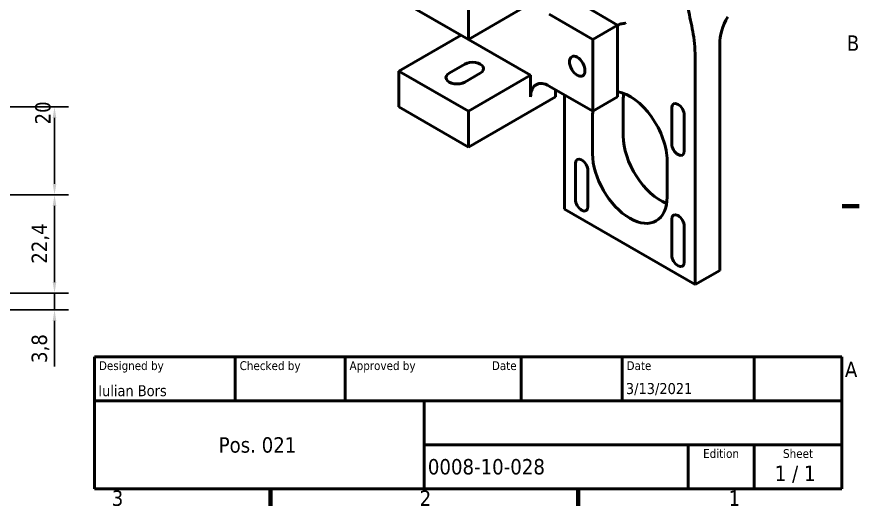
# Model space of a CAD drawing. Header units: millimetres. Extents: x 0 to 420, y 0 to 297.
# Drawn here: x 222.3 to 413.9, y 6 to 117.4 of the extents above; entities that cross this region are included whole.
import ezdxf
from ezdxf.enums import TextEntityAlignment as Align

# ---------------------------------------------------------------- set-up
doc = ezdxf.new("R2010")
doc.units = ezdxf.units.MM
for name, color, linetype, lineweight in [('Border (ISO)', 7, 'Continuous', 70), ('Dimension (ISO)', 7, 'Continuous', 25), ('Title (ISO)', 7, 'Continuous', 50), ('Visible (ISO)', 7, 'Continuous', 50)]:
    doc.layers.add(name, color=color, linetype=linetype, lineweight=lineweight)
doc.styles.add('Note Text (ISO)', font='tahoma.ttf')
doc.styles.add('Text Style39', font='tahoma.ttf')
doc.styles.add('Text Style41', font='tahoma.ttf')
doc.dimstyles.new('Default - Method 1b (ISO)', dxfattribs={"dimtxt": 3.5, "dimasz": 2.5, "dimexe": 3.175, "dimexo": 0, "dimgap": 0.762, "dimtad": 1, "dimtoh": 1, "dimrnd": 1e-08, "dimtxsty": 'Note Text (ISO)', "dimcen": 0.09, "dimdle": 10, "dimclrd": 256, "dimclre": 256, "dimclrt": 256, "dimazin": 2, "dimtfac": 1, "dimtmove": 0, "dimatfit": 3, "dimfxl": 0, "dimtolj": 1, "dimlwd": -1, "dimlwe": -1, "dimarcsym": 0})

# ---------------------------------------------------------------- blocks, each defined once
blk = doc.blocks.new('Borders Default Border')
at = {"layer": 'Border (ISO)'}
for p, q in [((410, 74.25), (413.9, 74.25)), ((280, 10), (280, 6.1)), ((350, 10), (350, 6.1))]:
    blk.add_line(p, q, dxfattribs=at)
at = {"layer": 'Border (ISO)', "char_height": 3.5, "attachment_point": 7, "style": 'Note Text (ISO)'}
for s, insert in [('B', (411.08, 109.63)), ('A', (410.66, 35.38)), ('3', (243.91, 6.03)), ('2', (313.94, 6.1)), ('1', (384.21, 6.1))]:
    blk.add_mtext(s, dxfattribs=dict(at, insert=insert))
blk = doc.blocks.new('*D29')
at = {"layer": 'Defpoints', "color": 0}
for p in [(202.9, 76.86), (230.9, 76.86), (202.9, 54.5)]:
    blk.add_point(p, dxfattribs=at)
at = {"layer": 'Dimension (ISO)'}
for p, q in [((202.9, 76.86), (234.07, 76.86)), ((230.9, 57), (230.9, 74.36)), ((202.9, 54.5), (234.07, 54.5))]:
    blk.add_line(p, q, dxfattribs=at)
for points in [[(230.48, 74.36), (231.31, 74.36), (230.9, 76.86)], [(230.48, 57), (231.31, 57), (230.9, 54.5)]]:
    blk.add_solid(points, dxfattribs=at)
at = {"layer": 'Dimension (ISO)', "insert": (225.69, 61.19), "char_height": 3.5, "attachment_point": 1, "rotation": 90, "style": 'Note Text (ISO)'}
blk.add_mtext('\\A1;22,4', dxfattribs=at)
blk = doc.blocks.new('*D30')
at = {"layer": 'Defpoints', "color": 0}
for p in [(202.9, 54.5), (182.9, 50.68), (230.9, 50.68)]:
    blk.add_point(p, dxfattribs=at)
at = {"layer": 'Dimension (ISO)'}
for p, q in [((230.9, 57), (230.9, 59.5)), ((202.9, 54.5), (234.07, 54.5)), ((230.9, 54.5), (230.9, 50.68)), ((182.9, 50.68), (234.07, 50.68)), ((230.9, 48.18), (230.9, 37.84))]:
    blk.add_line(p, q, dxfattribs=at)
for points in [[(230.48, 57), (231.31, 57), (230.9, 54.5)], [(230.48, 48.18), (231.31, 48.18), (230.9, 50.68)]]:
    blk.add_solid(points, dxfattribs=at)
at = {"layer": 'Dimension (ISO)', "insert": (225.69, 38.6), "char_height": 3.5, "attachment_point": 1, "rotation": 90, "style": 'Note Text (ISO)'}
blk.add_mtext('\\A1;3,8', dxfattribs=at)
blk = doc.blocks.new('*D33')
at = {"layer": 'Defpoints', "color": 0}
for p in [(182.9, 96.86), (202.9, 76.86), (230.9, 76.86)]:
    blk.add_point(p, dxfattribs=at)
at = {"layer": 'Dimension (ISO)'}
for p, q in [((182.9, 96.86), (234.07, 96.86)), ((230.9, 94.36), (230.9, 79.36)), ((202.9, 76.86), (234.07, 76.86))]:
    blk.add_line(p, q, dxfattribs=at)
for points in [[(230.48, 94.36), (231.31, 94.36), (230.9, 96.86)], [(230.48, 79.36), (231.31, 79.36), (230.9, 76.86)]]:
    blk.add_solid(points, dxfattribs=at)
at = {"layer": 'Dimension (ISO)', "insert": (226.49, 92.88), "char_height": 3.5, "attachment_point": 1, "rotation": 90, "style": 'Note Text (ISO)'}
blk.add_mtext('\\A1;20', dxfattribs=at)
blk = doc.blocks.new('Title Blocks I.A.B')
at = {"layer": 'Title (ISO)'}
for p, q in [((270.07, 130), (100.07, 130)), ((100.07, 130), (100.07, 100)), ((132.07, 120), (132.07, 130)), ((157.07, 120), (157.07, 130)), ((197.07, 120), (197.07, 130)), ((220.07, 120), (220.07, 130)), ((250.07, 120), (250.07, 130)), ((270.07, 100), (270.07, 130)), ((100.07, 120), (270.07, 120)), ((175.07, 120), (175.07, 100)), ((270.07, 110), (175.07, 110)), ((235.07, 100), (235.07, 110)), ((250.07, 100), (250.07, 110)), ((100.07, 100), (270.07, 100))]:
    blk.add_line(p, q, dxfattribs=at)
at = {"layer": 'Title (ISO)', "style": 'Text Style41'}
for s, p in [('Designed by', (101.07, 129)), ('Checked by', (133.07, 129)), ('Approved by', (158.07, 129)), ('Date', (221.07, 129))]:
    blk.add_text(s, height=2, dxfattribs=at).set_placement(p, align=Align.TOP_LEFT)
blk.add_text('Date', height=2, dxfattribs=at).set_placement((196.07, 129), align=Align.TOP_RIGHT)
for s, p in [('Edition', (242.57, 109)), ('Sheet', (260.07, 109))]:
    blk.add_text(s, height=2, dxfattribs=at).set_placement(p, align=Align.TOP_CENTER)
at = {"layer": 'Title (ISO)', "style": 'Note Text (ISO)'}
blk.add_text('1 / 1 ', height=3.5, dxfattribs=at).set_placement((260.07, 103.5), align=Align.MIDDLE_CENTER)
at = {"layer": 'Title (ISO)'}
for tag, p, height, style in [('AUTHOR_001', (100.92, 121.05), 2.5, 'Text Style39'), ('CREATION_DATE_001', (220.91, 121.54), 2.5, 'Text Style39'), ('COMPANY_001', (128.3, 108.21), 3.5, 'Note Text (ISO)'), ('PART_NUMBER_001', (175.88, 103.25), 3.5, 'Note Text (ISO)')]:
    blk.add_attdef(tag, p, '', height=height, dxfattribs=dict(at, style=style))
at = {"layer": 'Title (ISO)', "style": 'Text Style39'}
for tag, p in [('CHECKED_BY', (133.07, 121)), ('ENG_APPROVED_BY', (158.07, 121))]:
    blk.add_attdef(tag, text='', height=2.5, dxfattribs=at).set_placement(p, align=Align.BOTTOM_LEFT)
blk.add_attdef('ENG_APPROVAL_DATE', text='', height=2.5, dxfattribs=at).set_placement((196.07, 121), align=Align.BOTTOM_RIGHT)
at = {"layer": 'Title (ISO)', "style": 'Note Text (ISO)'}
for tag, p in [('TITLE', (222.57, 115)), ('REVISION_NUMBER', (242.57, 103.5))]:
    blk.add_attdef(tag, text='', height=3.5, dxfattribs=at).set_placement(p, align=Align.MIDDLE_CENTER)

msp = doc.modelspace()

# ---------------------------------------------------------------- linework, layer by layer
at = {"layer": 'Visible (ISO)'}
for p, q in [((325.0309, 112.2412), (309.2195, 121.3699)), ((325.0309, 120.4062), (325.0309, 112.2412)), ((325.0309, 112.2412), (339.173, 120.4062)), ((358.972, 115.5072), (350.6537, 120.3098)), ((343.4156, 117.9567), (353.3151, 112.2412)), ((353.3151, 112.2412), (358.972, 115.5072)), ((358.972, 99.1773), (358.972, 115.5072)), ((323.3616, 113.205), (309.2195, 105.04)), ((339.173, 104.0763), (325.0309, 112.2412)), ((353.3151, 112.2412), (353.3151, 95.9113)), ((382.179, 59.6508), (382.179, 111.1722)), ((376.5928, 108.335), (376.5928, 56.4257)), ((324.1962, 106.5994), (320.6607, 104.5581)), ((309.2195, 105.04), (325.0309, 95.9113)), ((309.2195, 96.875), (309.2195, 105.04)), ((324.1962, 102.5169), (327.7318, 104.5581)), ((325.0309, 95.9113), (339.173, 104.0763)), ((339.173, 104.0763), (339.173, 99.1773)), ((353.3151, 95.9113), (343.4156, 101.6268)), ((344.8298, 100.086), (344.8298, 100.8103)), ((344.8298, 99.1773), (344.8298, 100.086)), ((346.8944, 73.5721), (346.8944, 99.6183)), ((344.8298, 99.1773), (325.0309, 87.7463)), ((353.3151, 95.9113), (358.972, 99.1773)), ((360.2587, 90.2694), (360.2587, 98.4344)), ((325.0309, 87.7463), (309.2195, 96.875)), ((325.0309, 95.9113), (325.0309, 87.7463)), ((371.2895, 96.6381), (371.2895, 88.4732)), ((353.2583, 94.3928), (353.2583, 86.2278)), ((374.118, 86.8402), (374.118, 95.0051)), ((370.2289, 76.4298), (370.2289, 84.5948)), ((349.3692, 83.9824), (349.3692, 75.8175)), ((352.1977, 74.1845), (352.1977, 82.3494)), ((376.5928, 56.4257), (346.8944, 73.5721)), ((371.2895, 71.3267), (371.2895, 63.1618)), ((374.118, 61.5288), (374.118, 69.6937)), ((382.179, 59.6508), (376.5928, 56.4257))]:
    msp.add_line(p, q, dxfattribs=at)
for centre, major_axis, start_param, end_param in [((388.5429, 114.8464), (4.5, 7.7942), 1.58100112, 2.35619449), ((325.964, 105.5788), (2.5, 0), 5.49778714, 8.6393798), ((322.4285, 103.5375), (-2.5, 0), 5.49778714, 8.6393798), ((343.4156, 96.7278), (-3, 5.1962), 5.49778714, 7.06858347), ((361.7436, 89.4938), (-6, 10.3923), 3.92699082, 5.83053178), ((368.744, 93.5354), (-6, 10.3923), 0.62286323, 0.78539816), ((372.7038, 95.8216), (-1, 1.7321), 3.92699082, 7.06858347), ((361.7436, 89.4938), (6, -10.3923), 3.76081289, 3.92699082), ((368.744, 85.3705), (-6, 10.3923), 0.78539816, 2.51872943), ((372.7038, 87.6567), (1, -1.7321), 3.92699082, 7.06858347), ((361.7436, 81.3288), (6, -10.3923), 3.92699082, 7.06858347), ((350.7834, 83.1659), (-1, 1.7321), 3.92699082, 7.06858347), ((350.7834, 75.001), (1, -1.7321), 3.92699082, 7.06858347), ((372.7038, 70.5102), (-1, 1.7321), 3.92699082, 7.06858347), ((372.7038, 62.3453), (1, -1.7321), 3.92699082, 7.06858347)]:
    msp.add_ellipse(centre, major_axis=major_axis, ratio=0.57735027, start_param=start_param, end_param=end_param, dxfattribs=at)
msp.add_ellipse((349.7796, 106.1175), major_axis=(-1.25, 2.1651), ratio=0.57735027, dxfattribs=at)
for points, knots in [([(374.4715, 124.6031), (374.4715, 123.6911), (374.5212, 122.7695), (374.7156, 120.9495), (374.8595, 120.0503), (375.3564, 117.4004), (375.7609, 115.684), (376.1985, 113.2083), (376.3421, 112.2586), (376.5402, 110.298), (376.5928, 109.2858), (376.5928, 108.335)], [0, 0, 0, 0, 0.33509014, 0.33509014, 0.67018027, 0.67018027, 1.34036054, 1.34036054, 1.68970833, 1.68970833, 2.03905612, 2.03905612, 2.03905612, 2.03905612]), ([(360.736, 115.8868), (360.736, 115.8868), (360.7352, 115.8869), (360.7033, 115.8901), (360.3842, 115.9116), (359.6202, 115.7291), (359.2951, 115.6189), (358.972, 115.4638)], [8.234470149, 8.234470149, 8.234470149, 8.234470149, 8.246948739, 8.246948739, 8.469293825, 8.469293825, 8.595405377, 8.595405377, 8.595405377, 8.595405377])]:
    msp.add_open_spline(points, degree=3, knots=knots, dxfattribs=at)
msp.add_open_spline([(344.8323, 100.8089), (344.8299, 100.5679), (344.8298, 100.3269), (344.8298, 100.086)], degree=3, dxfattribs=at)

# ---------------------------------------------------------------- block references
msp.add_blockref('Borders Default Border', (0, 0))
msp.add_blockref('Title Blocks I.A.B', (139.9286, -90)).add_auto_attribs({'PART_NUMBER_001': '0008-10-028', 'COMPANY_001': 'Pos. 021', 'AUTHOR_001': 'Iulian Bors', 'CREATION_DATE_001': '3/13/2021'})

# ---------------------------------------------------------------- dimensions: what is measured, and where the dimension line sits
at = {"layer": 'Dimension (ISO)'}
for base, p1, p2, angle, override, picture, middle in [((230.8979, 76.8566), (182.8979, 96.8566), (202.8979, 76.8566), 90, {"dimgap": 0.762, "dimtoh": 0, "dimdec": 1, "dimtol": 0, "dimlim": 0, "dimtp": 0, "dimtm": 0, "dimtdec": 2, "dimtofl": 0, "dimatfit": 1}, '*D33', (230.8979, 95.2833)), ((230.8979, 76.8566), (202.8979, 54.4959), (202.8979, 76.8566), 270, {"dimgap": 0.762, "dimtoh": 0, "dimdec": 1, "dimtol": 0, "dimlim": 0, "dimtp": 0, "dimtm": 0, "dimtdec": 2, "dimtofl": 0, "dimatfit": 1}, '*D29', (230.8979, 65.6762)), ((230.8979, 50.6762), (202.8979, 54.4959), (182.8979, 50.6762), 90, {"dimgap": 0.762, "dimtoh": 0, "dimdec": 1, "dimtol": 0, "dimlim": 0, "dimtp": 0, "dimtm": 0, "dimtdec": 2, "dimtofl": 1, "dimatfit": 1}, '*D30', (230.8979, 41.7586))]:
    dim = msp.add_linear_dim(base=base, p1=p1, p2=p2, angle=angle, dimstyle='Default - Method 1b (ISO)', override=override, dxfattribs=at)
    dim.commit()
    dim.dimension.update_dxf_attribs({"geometry": picture, "text_midpoint": middle, "dimtype": 160})

doc.saveas('drawing.dxf')
